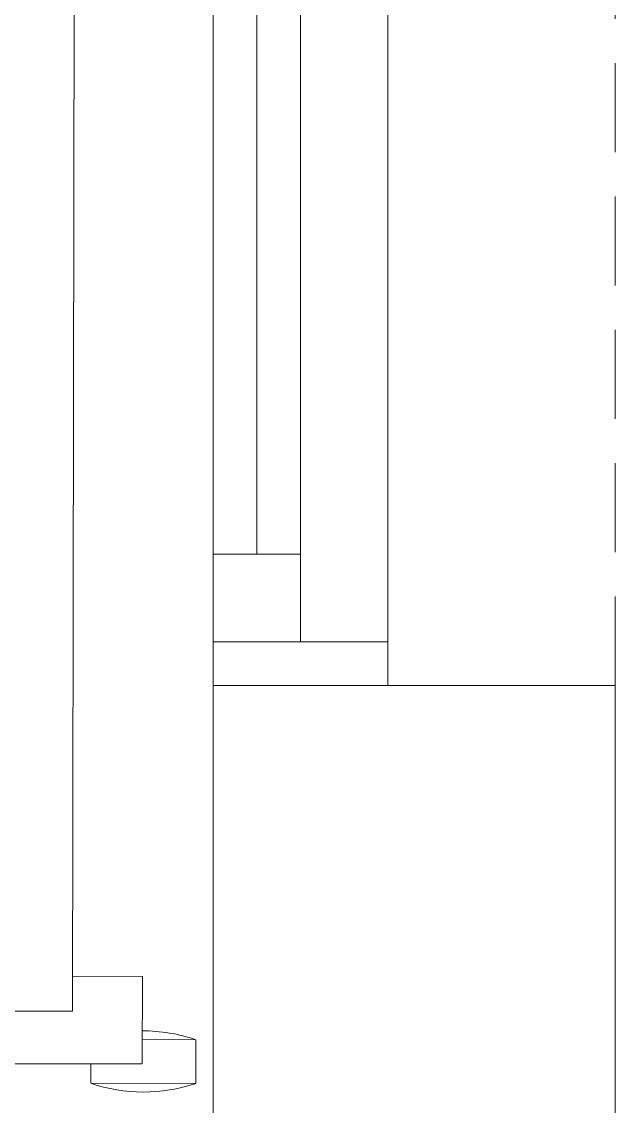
# Model space of a CAD drawing. Header units: millimetres. Extents: x -160614 to 59925, y -157025 to 0.
# Drawn here: x -97649 to -97309, y -114833 to -114213 of the extents above; entities that cross this region are included whole.
import ezdxf

# ---------------------------------------------------------------- set-up
doc = ezdxf.new("R2010")
doc.units = ezdxf.units.MM
doc.header["$LTSCALE"] = 8
doc.linetypes.add('HIDDEN', pattern=[9.525, 6.35, -3.175])
for name, color, linetype, lineweight in [('72_EGR_EQP_TAG', 9, 'Continuous', 5), ('Aluminum', 9, 'Continuous', 5), ('LOADING', 9, 'Continuous', 5), ('Proj', 9, 'Continuous', 5), ('Walls', 9, 'Continuous', 5)]:
    doc.layers.add(name, color=color, linetype=linetype, lineweight=lineweight)

# ---------------------------------------------------------------- blocks, each defined once
blk = doc.blocks.new('workstation')
at = {"layer": 'LOADING'}
for p, q in [((2797.299, -990.665, 0), (2797.295, -993.165, 0)), ((2803.299, -990.675, 0), (2797.299, -990.665, 0)), ((2803.299, -990.675, 0), (2803.297, -991.786, 0)), ((2800.355, -991.781, 0), (2800.347, -996.781, 0)), ((2800.355, -991.781, 0), (2858.355, -991.877, 0)), ((2800.353, -993.17, 0), (2797.295, -993.165, 0)), ((2804.249, -1055.787, 0), (2804.35, -994.788, 0)), ((2804.35, -994.788, 0), (2854.35, -994.87, 0)), ((2800.347, -996.781, 0), (2804.347, -996.788, 0))]:
    blk.add_line(p, q, dxfattribs=at)
for centre, start, end in [((2800.285, -999.42, 0), 70.98047, 108.82976), ((2800.31, -984.42, 0), 250.98047, 270.26174)]:
    blk.add_arc(centre, 9.25, start, end, dxfattribs=at)
blk = doc.blocks.new('GF1')
at = {"layer": 'Aluminum', "color": 9}
for p, q in [((-97539.37, -113092.61), (-97539.37, -114592.61)), ((-97439.37, -113092.61), (-97439.37, -114592.61)), ((-97489.37, -113117.61), (-97489.37, -114567.61)), ((-97514.37, -114517.61), (-97514.37, -113167.61)), ((-97489.37, -114517.61), (-97539.37, -114517.61)), ((-97439.37, -114567.61), (-97539.37, -114567.61))]:
    blk.add_line(p, q, dxfattribs=at)
at = {"layer": 'Proj', "color": 9, "linetype": 'HIDDEN'}
blk.add_line((-97309.37, -114592.61), (-97309.37, -113092.61), dxfattribs=at)
at = {"layer": 'Walls', "color": 9}
for p, q in [((-97539.37, -115792.61), (-97539.37, -114592.61)), ((-97309.37, -114592.61), (-97539.37, -114592.61)), ((-97309.37, -116092.61), (-97309.37, -114592.61))]:
    blk.add_line(p, q, dxfattribs=at)
at = {"layer": 'LOADING', "color": 9, "xscale": 10, "yscale": 10, "zscale": 10, "rotation": 180}
blk.add_blockref('workstation', (-69576.31, -124726.71, 0), dxfattribs=at)

msp = doc.modelspace()

# ---------------------------------------------------------------- block references
at = {"layer": '72_EGR_EQP_TAG'}
msp.add_blockref('GF1', (0, 0), dxfattribs=at)

doc.saveas('drawing.dxf')
